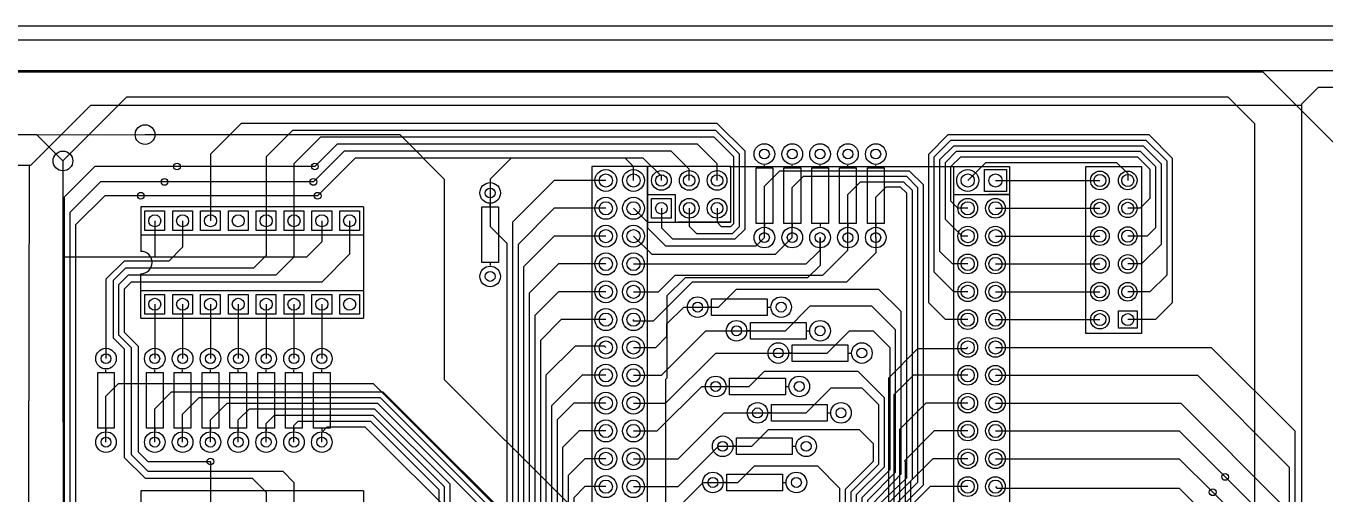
# Model space of a CAD drawing. Header units: millimetres. Extents: x 7 to 471, y -359 to -66.
# Drawn here: x 238.6 to 357.1, y -108.6 to -65.9 of the extents above; entities that cross this region are included whole.
import ezdxf

# ---------------------------------------------------------------- set-up
doc = ezdxf.new("R2010")
doc.units = ezdxf.units.MM

msp = doc.modelspace()

# ---------------------------------------------------------------- linework, layer by layer
for points in [[(7.11, -65.91), (471.11, -65.91)], [(165.99, -67.18), (238.88, -67.18)], [(238.88, -67.18), (413, -67.18)], [(354.97, -73.24), (354.97, -73.02), (356.49, -71.5), (415.54, -71.5), (415.54, -67.18), (412.68, -67.18)], [(154.18, -94.23), (154.18, -90.42), (157.73, -86.87), (166.37, -86.87), (171.07, -82.17), (171.07, -76.71), (171.32, -76.71), (177.93, -70.1), (351.41, -70.1), (359.28, -77.98), (359.28, -175.45)], [(163.2, -87), (166.12, -87), (170.81, -82.3), (170.81, -77.34), (178.18, -69.98), (411.35, -69.98)], [(238.89, -78.61), (239.01, -78.61), (244.48, -73.15), (354.97, -73.15)], [(241.94, -78.23), (247.78, -72.39), (348.23, -72.39), (350.65, -74.8), (350.65, -81.66), (350.65, -81.79), (350.65, -81.79), (350.65, -123.44)], [(354.97, -125.73), (354.97, -73.15)], [(163.2, -100.71), (163.32, -100.71), (178.05, -85.98), (178.05, -82.04), (178.44, -82.04), (184.66, -75.82), (239.52, -75.82), (241.94, -78.23)], [(176.66, -87.76), (178.18, -86.23), (178.18, -82.3), (184.53, -75.95), (249.43, -75.82)], [(249.43, -75.82), (272.67, -75.82), (276.73, -79.88), (276.73, -98.17), (287.91, -109.35), (287.91, -120.14), (298.58, -130.81), (327.02, -130.81)], [(296.54, -82.55), (296.54, -84.33), (297.56, -85.34), (303.28, -85.34), (304.17, -84.46), (304.17, -77.34), (301.62, -74.8), (258.19, -74.8), (255.4, -77.6), (255.4, -83.69)], [(299.08, -82.55), (299.08, -84.18), (299.74, -84.84), (303.02, -84.84), (303.66, -84.2), (303.66, -77.6), (301.5, -75.44), (262.89, -75.44), (260.48, -77.85), (260.48, -83.69)], [(324.49, -92.71), (322.45, -92.71), (320.93, -91.19), (320.93, -77.6), (322.71, -75.82), (341, -75.82), (343.15, -77.98), (343.15, -91.19), (341.63, -92.71), (339.09, -92.71)], [(301.62, -82.55), (301.62, -83.82), (302.01, -84.2), (302.89, -84.2), (303.15, -83.95), (303.15, -77.85), (301.37, -76.07), (265.43, -76.07), (263.02, -78.49), (263.02, -83.69)], [(301.62, -80.01), (301.62, -78.49), (299.85, -76.71), (266.95, -76.71), (264.92, -78.74)], [(324.49, -90.17), (323.22, -90.17), (321.44, -88.39), (321.44, -77.85), (322.96, -76.33), (340.74, -76.33), (342.65, -78.23), (342.65, -88.65), (341.12, -90.17), (339.09, -90.17)], [(324.49, -87.63), (323.09, -87.63), (321.95, -86.49), (321.95, -78.11), (323.22, -76.84), (340.49, -76.84), (342.14, -78.49), (342.14, -85.85), (340.36, -87.63), (339.09, -87.63)], [(299.08, -80.01), (299.08, -78.99), (297.43, -77.34), (267.59, -77.34), (264.79, -80.14)], [(296.54, -80.01), (296.54, -79.63), (294.89, -77.98), (268.6, -77.98), (265.18, -81.41)], [(294, -80.01), (294, -78.74), (293.24, -77.98), (282.83, -77.98), (280.92, -79.88), (280.92, -81.15)], [(324.49, -85.09), (323.98, -85.09), (322.45, -83.57), (322.45, -78.36), (323.47, -77.34), (340.23, -77.34), (341.63, -78.74), (341.63, -84.33), (340.87, -85.09), (339.09, -85.09)], [(324.49, -82.55), (323.6, -82.55), (322.96, -81.91), (322.96, -78.74), (323.85, -77.85), (339.98, -77.85), (341.12, -78.99), (341.12, -81.66), (340.23, -82.55), (339.09, -82.55)], [(143.89, -103.63), (164.72, -103.63), (180.98, -87.38), (180.98, -83.31), (185.67, -78.61), (238.86, -78.61)], [(238.76, -136.02), (238.89, -78.61)], [(241.94, -78.23), (241.94, -78.23), (242.06, -269.24)], [(252.35, -78.74), (244.86, -78.74), (242.06, -81.53), (242.06, -183.13), (244.35, -185.42), (248.79, -185.42)], [(264.92, -78.74), (252.35, -78.74)], [(302.89, -83.82), (302.89, -78.74), (295.27, -78.74), (295.27, -83.82), (302.89, -83.82), (298.03, -83.82)], [(302.74, -78.74), (323.22, -78.74)], [(305.18, -78.87), (305.94, -78.87)], [(305.18, -83.95), (305.18, -78.87)], [(305.94, -78.87), (305.94, -78.61)], [(305.94, -78.87), (306.71, -78.87)], [(305.94, -85.22), (305.94, -80.52), (307.34, -79.12), (319.15, -79.12), (320.42, -80.39), (320.42, -92.2)], [(306.71, -78.87), (306.71, -83.95)], [(307.72, -78.87), (308.48, -78.87)], [(307.72, -83.95), (307.72, -78.87)], [(308.48, -78.87), (308.48, -78.61)], [(308.48, -78.87), (309.25, -78.87)], [(309.25, -78.87), (309.25, -83.95)], [(310.26, -78.87), (311.02, -78.87)], [(310.26, -83.95), (310.26, -78.87)], [(311.02, -78.87), (311.02, -78.61)], [(311.02, -78.87), (311.78, -78.87)], [(311.78, -78.87), (311.78, -83.95)], [(312.8, -78.87), (313.56, -78.87)], [(312.8, -83.95), (312.8, -78.87)], [(313.56, -78.87), (313.56, -78.61)], [(313.56, -78.87), (314.32, -78.87)], [(314.32, -78.87), (314.32, -83.95)], [(315.34, -78.87), (316.1, -78.87)], [(315.34, -83.95), (315.34, -78.87)], [(316.1, -78.87), (316.1, -78.61)], [(316.1, -78.87), (316.86, -78.87)], [(316.86, -78.87), (316.86, -83.95)], [(323.22, -81.28), (323.22, -78.74), (328.29, -78.74), (328.29, -81.28), (326.39, -81.28)], [(324.49, -80.01), (326.14, -78.36), (338.07, -78.36), (339.09, -79.38), (339.09, -80.01)], [(251.21, -80.14), (245.36, -80.14), (242.57, -82.93), (242.57, -182.5), (244.6, -184.53), (246.13, -184.53)], [(264.79, -80.14), (251.21, -80.14)], [(291.47, -80.01), (286.77, -80.01), (282.96, -83.82), (282.96, -90.55)], [(308.48, -85.22), (308.48, -80.64), (309.5, -79.63), (318.9, -79.63), (319.91, -80.64), (319.91, -83.95)], [(313.56, -85.22), (313.56, -81.28), (314.71, -80.14), (318.64, -80.14), (319.41, -80.9), (319.41, -83.57)], [(316.1, -85.22), (316.1, -81.53), (317.05, -80.59), (318.34, -80.59), (318.9, -81.15), (318.9, -83.44)], [(327.02, -80.01), (336.55, -80.01)], [(249.05, -81.41), (245.75, -81.41), (243.08, -84.07), (243.08, -181.86), (244.98, -183.77), (253.87, -183.77), (255.4, -185.29), (255.4, -187.45)], [(265.18, -81.41), (249.05, -81.41)], [(280.92, -81.15), (280.92, -84.2), (282.45, -85.73), (282.45, -95.12)], [(295.27, -81.28), (297.81, -81.28), (297.81, -83.82)], [(323.22, -81.28), (326.39, -81.28)], [(269.37, -82.42), (249.05, -82.42)], [(249.05, -82.42), (249.05, -84.96)], [(269.37, -82.42), (269.37, -84.96)], [(280.16, -82.42), (280.92, -82.42)], [(280.16, -87.5), (280.16, -82.42)], [(280.92, -82.42), (280.92, -82.17)], [(280.92, -82.42), (281.69, -82.42)], [(281.69, -82.42), (281.69, -87.5)], [(291.47, -82.55), (286.77, -82.55), (283.46, -85.85), (283.46, -92.96)], [(294, -82.55), (295.27, -83.82), (295.27, -84.33), (296.93, -85.98), (303.15, -85.98)], [(327.02, -82.55), (336.55, -82.55)], [(265.56, -83.69), (265.56, -85.6), (264.16, -87), (241.94, -87)], [(252.86, -83.69), (252.86, -86.11), (251.59, -87.38), (247.52, -87.38), (245.87, -89.03), (245.87, -96.27)], [(268.1, -83.69), (268.1, -86.74), (265.56, -89.28), (248.16, -89.28), (247.52, -89.92), (247.52, -93.85), (248.79, -95.12), (248.79, -104.77), (249.68, -105.66), (255.4, -105.66)], [(250.32, -83.69), (250.32, -87)], [(263.02, -83.69), (263.02, -87), (261.37, -88.65), (255.4, -88.65)], [(260.48, -83.69), (260.48, -86.87), (259.33, -88.01), (255.76, -88.01)], [(305.94, -83.95), (305.18, -83.95)], [(305.94, -83.95), (305.94, -84.2)], [(306.71, -83.95), (305.94, -83.95)], [(308.48, -83.95), (307.72, -83.95)], [(308.48, -83.95), (308.48, -84.2)], [(309.25, -83.95), (308.48, -83.95)], [(311.02, -83.95), (310.26, -83.95)], [(311.02, -83.95), (311.02, -84.2)], [(311.78, -83.95), (311.02, -83.95)], [(313.56, -83.95), (312.8, -83.95)], [(313.56, -83.95), (313.56, -84.2)], [(314.32, -83.95), (313.56, -83.95)], [(318.9, -83.44), (318.9, -107.18), (316.36, -109.6), (316.36, -146.94), (315.34, -147.96), (315.34, -180.21), (318.52, -183.39), (339.22, -183.39), (347.98, -192.15), (347.98, -230.76), (340.11, -238.63), (330.58, -238.63), (329.56, -239.65), (329.56, -241.05)], [(316.1, -83.95), (315.34, -83.95)], [(319.41, -83.57), (319.41, -107.31), (316.86, -109.86), (316.86, -147.07), (315.85, -148.21), (315.85, -179.96), (318.77, -182.88), (339.47, -182.88), (348.49, -191.9), (348.49, -231.01), (340.36, -239.14), (337.19, -239.14), (336.68, -239.65), (336.68, -241.05)], [(316.1, -83.95), (316.1, -84.2)], [(316.86, -83.95), (316.1, -83.95)], [(319.91, -83.95), (319.91, -107.57), (317.37, -110.11), (317.37, -147.19), (316.36, -148.46), (316.36, -179.71), (319.02, -182.37), (339.73, -182.37), (349, -191.64), (349, -231.27), (343.79, -236.47), (343.79, -241.05)], [(249.05, -84.96), (269.37, -84.96)], [(249.05, -84.96), (249.05, -86.49)], [(269.37, -84.96), (269.37, -90.04)], [(291.47, -85.09), (286.77, -85.09), (283.97, -87.88), (283.97, -94.87)], [(294, -85.09), (295.66, -86.74), (306.96, -86.74), (308.48, -85.22)], [(316.1, -85.22), (316.1, -86.61), (313.44, -89.28), (299.34, -89.28), (295.78, -92.84), (294, -92.84), (294, -92.71)], [(311.02, -85.22), (311.02, -87.76), (309.88, -88.9), (298.7, -88.9), (297.05, -90.55), (297.05, -98.04), (296.93, -98.17), (296.93, -119.89), (311.78, -134.75), (311.78, -167.51)], [(303.15, -85.98), (305.18, -85.98), (305.94, -85.22)], [(310.77, -86.61), (311.02, -86.36), (311.02, -85.22)], [(312.67, -87.25), (313.56, -86.36), (313.56, -85.22)], [(327.02, -85.09), (336.55, -85.09)], [(280.92, -87.5), (280.16, -87.5)], [(280.92, -87.5), (280.92, -87.76)], [(281.69, -87.5), (280.92, -87.5)], [(291.47, -87.63), (287.15, -87.63), (284.48, -90.3), (284.48, -95.25)], [(294, -87.63), (309.75, -87.63), (310.77, -86.61)], [(294, -90.17), (296.29, -90.17), (297.81, -88.65), (311.28, -88.65), (312.67, -87.25)], [(327.02, -87.63), (336.55, -87.63)], [(256.16, -88.01), (247.65, -88.01), (246.51, -89.15), (246.51, -94.36), (247.52, -95.38), (247.52, -105.28), (249.43, -107.19), (259.21, -107.19), (260.48, -108.46), (260.48, -109.6)], [(255.4, -88.65), (247.9, -88.65), (247.01, -89.53), (247.01, -94.11), (248.16, -95.25), (248.16, -105.03), (249.68, -106.55), (262, -106.55), (263.02, -107.57), (263.02, -109.6)], [(249.05, -90.04), (249.05, -88.52)], [(249.05, -92.58), (249.05, -90.04)], [(249.05, -90.04), (269.37, -90.04)], [(269.37, -90.04), (269.37, -92.58)], [(299.85, -91.57), (301.75, -91.57), (303.4, -89.92), (316.36, -89.92), (318.39, -91.95), (318.39, -106.17)], [(282.96, -90.55), (282.96, -165.23), (286.64, -168.91), (297.49, -168.91)], [(291.47, -90.17), (287.15, -90.17), (284.99, -92.33), (284.99, -107.57)], [(301.12, -91.57), (301.12, -90.8)], [(301.12, -90.8), (306.2, -90.8)], [(306.2, -90.8), (306.2, -91.57)], [(327.02, -90.17), (336.55, -90.17)], [(250.32, -91.31), (250.32, -96.27)], [(252.86, -91.31), (252.86, -96.27)], [(255.4, -91.31), (255.4, -96.27)], [(257.94, -91.31), (257.94, -96.27)], [(260.48, -91.31), (260.48, -96.27)], [(263.02, -91.31), (263.02, -96.27)], [(265.56, -91.31), (265.56, -96.27)], [(294, -95.25), (296.04, -95.25), (297.05, -94.23), (297.05, -93.09), (298.58, -91.57), (299.85, -91.57)], [(301.12, -91.57), (300.86, -91.57)], [(301.12, -92.33), (301.12, -91.57)], [(306.2, -92.33), (301.12, -92.33)], [(303.4, -93.73), (307.85, -93.73), (310.13, -91.44), (315.72, -91.44), (317.88, -93.6), (317.88, -105.54)], [(306.2, -91.57), (306.45, -91.57)], [(306.2, -91.57), (306.2, -92.33)], [(320.42, -92.2), (320.42, -107.82), (317.88, -110.36), (317.88, -147.45), (316.86, -148.59), (316.86, -179.45), (319.33, -181.92), (319.39, -181.86), (339.98, -181.86), (349.5, -191.39), (349.5, -236.98), (350.9, -238.38), (350.9, -241.05)], [(249.05, -92.58), (269.37, -92.58)], [(283.46, -92.96), (283.46, -164.97), (286.89, -168.4), (299.47, -168.4), (300.1, -169.04), (300.1, -171.96)], [(291.47, -92.71), (287.4, -92.71), (285.5, -94.62), (285.5, -104.01)], [(304.67, -93.73), (304.67, -92.96)], [(304.67, -92.96), (309.75, -92.96)], [(309.75, -92.96), (309.75, -93.73)], [(327.02, -92.71), (336.55, -92.71)], [(294, -97.79), (296.54, -97.79), (300.61, -93.73), (303.4, -93.73)], [(304.67, -93.73), (304.42, -93.73)], [(304.67, -94.49), (304.67, -93.73)], [(309.75, -94.49), (304.67, -94.49)], [(307.21, -95.76), (311.66, -95.76), (313.69, -93.73), (315.85, -93.73), (317.37, -95.25), (317.37, -105.03)], [(309.75, -93.73), (310.01, -93.73)], [(309.75, -93.73), (309.75, -94.49)], [(282.45, -95.12), (282.45, -165.48), (286.38, -169.42), (293.75, -169.42), (295.53, -171.2), (295.53, -174.88), (298.07, -177.42), (335.15, -177.42), (350.39, -192.66), (350.39, -194.69)], [(283.97, -94.87), (283.97, -164.72), (287.15, -167.89), (300.48, -167.89), (303.4, -164.97), (303.4, -162.43), (303.78, -162.05), (305.05, -162.05)], [(284.48, -95.25), (284.48, -164.34), (287.53, -167.39), (300.23, -167.39), (302.89, -164.72), (302.89, -153.92), (304.17, -152.65), (307.59, -152.65)], [(291.47, -95.25), (291.34, -95.12), (288.67, -95.12), (286, -97.79), (286, -111.12)], [(294, -100.33), (296.93, -100.33), (301.5, -95.76), (307.21, -95.76)], [(308.48, -95.76), (308.23, -95.76)], [(308.48, -95.76), (308.48, -95)], [(308.48, -95), (313.56, -95)], [(308.48, -96.52), (308.48, -95.76)], [(313.56, -95), (313.56, -95.76)], [(313.56, -95.76), (313.82, -95.76)], [(313.56, -95.76), (313.56, -96.52)], [(324.49, -95.25), (324.36, -95.38), (319.91, -95.38), (317.25, -98.04), (317.25, -143.26), (322.2, -148.21), (332.23, -148.21), (342.14, -158.12)], [(327.02, -95.25), (346.71, -95.25), (354.33, -102.87), (354.33, -150.11), (355.73, -151.51), (355.73, -151.76)], [(313.56, -96.52), (308.48, -96.52)], [(245.11, -97.54), (245.87, -97.54)], [(245.11, -102.62), (245.11, -97.54)], [(245.87, -97.54), (245.87, -97.28)], [(245.87, -97.54), (246.63, -97.54)], [(246.63, -97.54), (246.63, -102.62)], [(249.55, -97.54), (250.32, -97.54)], [(249.55, -102.62), (249.55, -97.54)], [(250.32, -97.54), (250.32, -97.28)], [(250.32, -97.54), (251.08, -97.54)], [(251.08, -97.54), (251.08, -102.62)], [(252.09, -97.54), (252.86, -97.54)], [(252.09, -102.62), (252.09, -97.54)], [(252.86, -97.54), (252.86, -97.28)], [(252.86, -97.54), (253.62, -97.54)], [(253.62, -97.54), (253.62, -102.62)], [(254.63, -97.54), (255.4, -97.54)], [(254.63, -102.62), (254.63, -97.54)], [(255.4, -97.54), (255.4, -97.28)], [(255.4, -97.54), (256.16, -97.54)], [(256.16, -97.54), (256.16, -102.62)], [(257.18, -97.54), (257.94, -97.54)], [(257.18, -102.62), (257.18, -97.54)], [(257.94, -97.54), (257.94, -97.28)], [(257.94, -97.54), (258.7, -97.54)], [(258.7, -97.54), (258.7, -102.62)], [(259.72, -97.54), (260.48, -97.54)], [(259.72, -102.62), (259.72, -97.54)], [(260.48, -97.54), (260.48, -97.28)], [(260.48, -97.54), (261.24, -97.54)], [(261.24, -97.54), (261.24, -102.62)], [(262.25, -97.54), (263.02, -97.54)], [(262.25, -102.62), (262.25, -97.54)], [(263.02, -97.54), (263.02, -97.28)], [(263.02, -97.54), (263.78, -97.54)], [(263.78, -97.54), (263.78, -102.62)], [(264.79, -97.54), (265.56, -97.54)], [(264.79, -102.62), (264.79, -97.54)], [(265.56, -97.54), (265.56, -97.28)], [(265.56, -97.54), (266.32, -97.54)], [(266.32, -97.54), (266.32, -102.62)], [(291.47, -97.79), (289.31, -97.79), (286.51, -100.58), (286.51, -111.76)], [(301.5, -98.81), (304.55, -98.81), (305.94, -97.41), (314.45, -97.41), (316.86, -99.82), (316.86, -106.17), (314.32, -108.71), (314.32, -110.24)], [(302.77, -98.81), (302.77, -98.04)], [(302.77, -98.04), (307.85, -98.04)], [(307.85, -98.04), (307.85, -98.81)], [(324.49, -97.79), (319.53, -97.79), (317.75, -99.57), (317.75, -143), (322.45, -147.7), (332.49, -147.7), (340.61, -155.83)], [(327.02, -97.79), (345.44, -97.79), (353.82, -106.17), (353.82, -153.29), (352.81, -154.31), (351.16, -154.31)], [(245.87, -103.89), (245.87, -99.7), (247.01, -98.55), (270.26, -98.55), (282.19, -110.49), (282.19, -176.66), (295.78, -190.25), (317.5, -190.25), (320.29, -193.04), (320.29, -201.68), (322.33, -203.71)], [(250.32, -103.89), (250.32, -100.84), (251.84, -99.31), (271.14, -99.31), (285.5, -113.66), (285.5, -186.31), (289.56, -190.37), (289.94, -189.99), (290.58, -189.99)], [(294, -102.87), (296.16, -102.87), (300.23, -98.81), (301.5, -98.81)], [(302.77, -98.81), (302.51, -98.81)], [(302.77, -99.57), (302.77, -98.81)], [(305.31, -101.22), (309.75, -101.22), (312.04, -98.93), (314.83, -98.93), (316.36, -100.46), (316.36, -105.92), (313.82, -108.46), (313.82, -110.11)], [(307.85, -98.81), (308.1, -98.81)], [(307.85, -98.81), (307.85, -99.57)], [(252.86, -103.89), (252.86, -101.35), (254.38, -99.82), (270.89, -99.82), (284.99, -113.92), (284.99, -186.56), (289.56, -191.13), (307.47, -191.13), (309.63, -188.98)], [(255.4, -103.89), (255.4, -101.85), (256.92, -100.33), (270.64, -100.33), (284.48, -114.17), (284.48, -186.82), (289.31, -191.64), (310.13, -191.64), (312.29, -193.8), (312.29, -199.39), (314.07, -201.17), (315.34, -201.17)], [(291.47, -100.33), (288.54, -100.33), (287.02, -101.85), (287.02, -111.76)], [(307.85, -99.57), (302.77, -99.57)], [(306.58, -101.22), (306.58, -100.46)], [(306.58, -100.46), (311.66, -100.46)], [(311.66, -100.46), (311.66, -101.22)], [(324.49, -100.33), (320.68, -100.33), (318.26, -102.74), (318.26, -142.75), (322.71, -147.19), (332.74, -147.19), (339.6, -154.05)], [(327.02, -100.33), (343.92, -100.33), (353.31, -109.73), (353.31, -148.59), (352.68, -149.23), (351.16, -149.23)], [(257.94, -103.89), (257.94, -101.85), (258.95, -100.84), (270.38, -100.84), (277.24, -107.7), (277.24, -114.05), (277.5, -114.05), (277.5, -114.17)], [(260.48, -103.89), (260.48, -102.18), (261.24, -101.42), (270.2, -101.42), (276.73, -107.95), (276.73, -151.26), (278.76, -153.29), (279.65, -153.29)], [(294, -105.41), (298.07, -105.41), (302.26, -101.22), (305.31, -101.22)], [(306.58, -101.22), (306.32, -101.22)], [(306.58, -101.98), (306.58, -101.22)], [(311.66, -101.22), (311.91, -101.22)], [(311.66, -101.22), (311.66, -101.98)], [(245.87, -102.62), (245.11, -102.62)], [(245.87, -102.62), (245.87, -102.87)], [(246.63, -102.62), (245.87, -102.62)], [(250.32, -102.62), (249.55, -102.62)], [(250.32, -102.62), (250.32, -102.87)], [(251.08, -102.62), (250.32, -102.62)], [(252.86, -102.62), (252.09, -102.62)], [(252.86, -102.62), (252.86, -102.87)], [(253.62, -102.62), (252.86, -102.62)], [(255.4, -102.62), (254.63, -102.62)], [(255.4, -102.62), (255.4, -102.87)], [(256.16, -102.62), (255.4, -102.62)], [(257.94, -102.62), (257.18, -102.62)], [(257.94, -102.62), (257.94, -102.87)], [(258.7, -102.62), (257.94, -102.62)], [(260.48, -102.62), (259.72, -102.62)], [(260.48, -102.62), (260.48, -102.87)], [(261.24, -102.62), (260.48, -102.62)], [(263.02, -102.62), (262.25, -102.62)], [(263.02, -103.89), (263.02, -102.36), (263.4, -101.98), (270, -101.98), (276.23, -108.2), (276.23, -151.51), (283.97, -159.26), (283.97, -187.07), (289.05, -192.15), (301.37, -192.15), (305.44, -196.21), (305.44, -202.18), (306.96, -203.71), (308.23, -203.71)], [(263.02, -102.62), (263.02, -102.87)], [(263.78, -102.62), (263.02, -102.62)], [(265.56, -102.62), (264.79, -102.62)], [(265.56, -103.89), (265.56, -103), (266.06, -102.49), (269.49, -102.49), (278.26, -111.25), (278.26, -155.32), (278.76, -155.83)], [(265.56, -102.62), (265.56, -102.87)], [(266.32, -102.62), (265.56, -102.62)], [(291.47, -102.87), (289.05, -102.87), (287.53, -104.39), (287.53, -116.71)], [(302.13, -104.27), (304.8, -104.27), (306.32, -102.74), (314.58, -102.74), (315.85, -104.01), (315.85, -105.66), (313.31, -108.2), (313.31, -110.62)], [(311.66, -101.98), (306.58, -101.98)], [(321.44, -102.87), (318.72, -105.59), (318.77, -105.65), (318.77, -142.49), (322.96, -146.68), (332.99, -146.68), (341.3, -154.99), (342.57, -154.99), (343.79, -156.21), (343.79, -162.05), (346.2, -164.47), (346.2, -174.24), (348.61, -176.66), (351.16, -176.66)], [(324.49, -102.87), (321.44, -102.87)], [(327.02, -102.87), (343.79, -102.87), (347.98, -107.06)], [(285.5, -104.01), (285.5, -163.83), (288.04, -166.37), (299.72, -166.37), (301.88, -164.21), (301.88, -148.6), (301.88, -145.8)], [(294, -107.95), (298.07, -107.95), (301.75, -104.27), (302.13, -104.27)], [(303.4, -104.27), (303.15, -104.27)], [(303.4, -104.27), (303.4, -103.5)], [(303.4, -103.5), (308.48, -103.5)], [(303.4, -105.03), (303.4, -104.27)], [(308.48, -103.5), (308.48, -104.27)], [(308.48, -104.27), (308.74, -104.27)], [(308.48, -104.27), (308.48, -105.03)], [(291.47, -105.41), (289.56, -105.41), (288.04, -106.93), (288.04, -118.36)], [(308.48, -105.03), (303.4, -105.03)], [(317.37, -105.03), (317.37, -106.43), (314.83, -108.97), (314.83, -146.3), (313.82, -147.45), (313.82, -180.98), (317.75, -184.91), (338.46, -184.91), (346.46, -192.91), (346.46, -230), (339.34, -237.11), (309.75, -237.11), (308.23, -238.63), (308.23, -241.05)], [(324.49, -105.41), (321.31, -105.41), (319.28, -107.44), (319.28, -142.24), (323.22, -146.18), (333.25, -146.18), (340.11, -153.03)], [(327.02, -105.41), (343.79, -105.41), (346.84, -108.46)], [(255.4, -105.66), (255.4, -109.6)], [(301.24, -107.57), (303.53, -107.57), (305.05, -106.04), (310.77, -106.04), (312.8, -108.08), (312.8, -110.49)], [(317.88, -105.54), (317.88, -106.67), (315.34, -109.22), (315.34, -146.56), (314.32, -147.57), (314.32, -180.72), (318.01, -184.4), (338.71, -184.4), (346.96, -192.66), (346.96, -230.25), (339.6, -237.62), (316.61, -237.62), (315.34, -238.89), (315.34, -241.05)], [(318.39, -106.05), (318.39, -106.81), (315.85, -109.47), (315.85, -146.8), (314.83, -147.82), (314.83, -180.47), (318.26, -183.9), (338.96, -183.9), (347.47, -192.4), (347.47, -230.51), (339.85, -238.12), (323.72, -238.12), (322.45, -239.39), (322.45, -241.05)], [(284.99, -107.57), (284.99, -164.08), (287.78, -166.88), (299.97, -166.88), (302.39, -164.47), (302.39, -149.48), (303.53, -148.34), (305.05, -148.34)], [(294, -110.49), (297.43, -110.49), (300.35, -107.57), (301.24, -107.57)], [(302.51, -107.57), (302.26, -107.57)], [(302.51, -107.57), (302.51, -106.81)], [(302.51, -106.81), (307.59, -106.81)], [(302.51, -108.33), (302.51, -107.57)], [(307.59, -106.81), (307.59, -107.57)], [(307.59, -107.57), (307.85, -107.57)], [(307.59, -107.57), (307.59, -108.33)], [(347.98, -107.06), (354.33, -113.41), (354.33, -178.18), (353.31, -179.2), (351.16, -179.2)], [(269.37, -108.33), (249.05, -108.33)], [(249.05, -108.33), (249.05, -110.87)], [(269.37, -108.33), (269.37, -110.87)], [(291.47, -107.95), (289.56, -107.95), (288.54, -108.97), (288.54, -119.13)], [(307.59, -108.33), (302.51, -108.33)], [(324.49, -107.95), (321.06, -107.95), (318.39, -110.62), (318.39, -147.32)], [(327.02, -107.95), (327.15, -108.08), (343.79, -108.08), (348.36, -112.65), (348.36, -133.35), (336.8, -144.91), (336.8, -166.88), (335.92, -167.77), (335.92, -171.7)], [(346.84, -108.46), (353.82, -115.44), (353.82, -173.23), (352.93, -174.12), (351.16, -174.12)]]:
    msp.add_lwpolyline(points)
for points in [[(290.2, -119.38), (295.27, -119.38), (295.27, -78.74), (290.2, -78.74), (290.2, -119.38)], [(328.02, -81.01), (326.03, -81.01), (326.03, -79.01), (328.02, -79.01)], [(335.28, -93.98), (335.28, -78.74), (340.36, -78.74), (340.36, -93.98), (335.28, -93.98)], [(295.65, -81.65), (297.44, -81.65), (297.44, -83.45), (295.65, -83.45)], [(328.29, -132.08), (323.22, -132.08), (323.22, -81.28), (328.29, -81.28), (328.29, -132.08)], [(249.42, -82.79), (251.22, -82.79), (251.22, -84.59), (249.42, -84.59)], [(251.96, -82.79), (253.76, -82.79), (253.76, -84.59), (251.96, -84.59)], [(254.5, -82.79), (256.3, -82.79), (256.3, -84.59), (254.5, -84.59)], [(257.04, -82.79), (258.84, -82.79), (258.84, -84.59), (257.04, -84.59)], [(259.58, -82.79), (261.38, -82.79), (261.38, -84.59), (259.58, -84.59)], [(262.12, -82.79), (263.92, -82.79), (263.92, -84.59), (262.12, -84.59)], [(264.66, -82.79), (266.46, -82.79), (266.46, -84.59), (264.66, -84.59)], [(267.2, -82.79), (269, -82.79), (269, -84.59), (267.2, -84.59)], [(249.42, -90.41), (251.22, -90.41), (251.22, -92.21), (249.42, -92.21)], [(251.96, -90.41), (253.76, -90.41), (253.76, -92.21), (251.96, -92.21)], [(254.5, -90.41), (256.3, -90.41), (256.3, -92.21), (254.5, -92.21)], [(257.04, -90.41), (258.84, -90.41), (258.84, -92.21), (257.04, -92.21)], [(259.58, -90.41), (261.38, -90.41), (261.38, -92.21), (259.58, -92.21)], [(262.12, -90.41), (263.92, -90.41), (263.92, -92.21), (262.12, -92.21)], [(264.66, -90.41), (266.46, -90.41), (266.46, -92.21), (264.66, -92.21)], [(267.2, -90.41), (269, -90.41), (269, -92.21), (267.2, -92.21)], [(338.24, -93.5), (338.24, -91.92), (339.94, -91.92), (339.94, -93.5)]]:
    msp.add_lwpolyline(points, close=True)
for centre, radius in [((249.43, -75.82), 0.9), ((305.94, -77.6), 0.94), ((308.48, -77.6), 0.94), ((311.02, -77.6), 0.94), ((313.56, -77.6), 0.94), ((316.1, -77.6), 0.94), ((241.94, -78.23), 0.9), ((305.94, -77.6), 0.45), ((308.48, -77.6), 0.45), ((311.02, -77.6), 0.45), ((313.56, -77.6), 0.45), ((316.1, -77.6), 0.45), ((252.35, -78.74), 0.31), ((264.92, -78.74), 0.31), ((291.47, -80.01), 1), ((294, -80.01), 1), ((296.54, -80.01), 0.9), ((299.08, -80.01), 0.9), ((301.62, -80.01), 0.9), ((324.49, -80.01), 1), ((336.55, -80.01), 0.85), ((339.09, -80.01), 0.85), ((251.21, -80.14), 0.31), ((264.79, -80.14), 0.31), ((280.92, -81.15), 0.94), ((291.47, -80.01), 0.6), ((294, -80.01), 0.6), ((296.54, -80.01), 0.525), ((299.08, -80.01), 0.525), ((301.62, -80.01), 0.525), ((324.49, -80.01), 0.6), ((327.02, -80.01), 0.6), ((336.55, -80.01), 0.55), ((339.09, -80.01), 0.55), ((249.05, -81.41), 0.31), ((265.18, -81.41), 0.31), ((280.92, -81.15), 0.45), ((291.47, -82.55), 1), ((294, -82.55), 1), ((299.08, -82.55), 0.9), ((301.62, -82.55), 0.9), ((324.49, -82.55), 0.9), ((327.02, -82.55), 0.9), ((336.55, -82.55), 0.85), ((339.09, -82.55), 0.85), ((291.47, -82.55), 0.6), ((294, -82.55), 0.6), ((296.54, -82.55), 0.525), ((299.08, -82.55), 0.525), ((301.62, -82.55), 0.525), ((324.49, -82.55), 0.6), ((327.02, -82.55), 0.6), ((336.55, -82.55), 0.55), ((339.09, -82.55), 0.55), ((250.32, -83.69), 0.55), ((252.86, -83.69), 0.55), ((255.4, -83.69), 0.55), ((257.94, -83.69), 0.55), ((260.48, -83.69), 0.55), ((263.02, -83.69), 0.55), ((265.56, -83.69), 0.55), ((268.1, -83.69), 0.55), ((291.47, -85.09), 1), ((294, -85.09), 1), ((291.47, -85.09), 0.6), ((294, -85.09), 0.6), ((305.94, -85.22), 0.94), ((305.94, -85.22), 0.45), ((308.48, -85.22), 0.94), ((308.48, -85.22), 0.45), ((311.02, -85.22), 0.94), ((311.02, -85.22), 0.45), ((313.56, -85.22), 0.94), ((313.56, -85.22), 0.45), ((316.1, -85.22), 0.94), ((316.1, -85.22), 0.45), ((324.49, -85.09), 0.9), ((324.49, -85.09), 0.6), ((327.02, -85.09), 0.9), ((327.02, -85.09), 0.6), ((336.55, -85.09), 0.85), ((336.55, -85.09), 0.55), ((339.09, -85.09), 0.85), ((339.09, -85.09), 0.55), ((291.47, -87.63), 1), ((291.47, -87.63), 0.6), ((294, -87.63), 1), ((294, -87.63), 0.6), ((324.49, -87.63), 0.9), ((324.49, -87.63), 0.6), ((327.02, -87.63), 0.9), ((327.02, -87.63), 0.6), ((336.55, -87.63), 0.85), ((336.55, -87.63), 0.55), ((339.09, -87.63), 0.85), ((339.09, -87.63), 0.55), ((280.92, -88.77), 0.94), ((280.92, -88.77), 0.45), ((291.47, -90.17), 1), ((291.47, -90.17), 0.6), ((294, -90.17), 1), ((294, -90.17), 0.6), ((324.49, -90.17), 0.9), ((324.49, -90.17), 0.6), ((327.02, -90.17), 0.9), ((327.02, -90.17), 0.6), ((336.55, -90.17), 0.85), ((336.55, -90.17), 0.55), ((339.09, -90.17), 0.85), ((339.09, -90.17), 0.55), ((250.32, -91.31), 0.55), ((252.86, -91.31), 0.55), ((255.4, -91.31), 0.55), ((257.94, -91.31), 0.55), ((260.48, -91.31), 0.55), ((263.02, -91.31), 0.55), ((265.56, -91.31), 0.55), ((268.1, -91.31), 0.55), ((299.85, -91.57), 0.94), ((299.85, -91.57), 0.45), ((307.47, -91.57), 0.94), ((307.47, -91.57), 0.45), ((291.47, -92.71), 1), ((291.47, -92.71), 0.6), ((294, -92.71), 1), ((294, -92.71), 0.6), ((324.49, -92.71), 0.9), ((324.49, -92.71), 0.6), ((327.02, -92.71), 0.9), ((327.02, -92.71), 0.6), ((336.55, -92.71), 0.85), ((336.55, -92.71), 0.55), ((339.09, -92.71), 0.55), ((303.4, -93.73), 0.94), ((303.4, -93.73), 0.45), ((311.02, -93.73), 0.94), ((311.02, -93.73), 0.45), ((291.47, -95.25), 1), ((291.47, -95.25), 0.6), ((294, -95.25), 1), ((294, -95.25), 0.6), ((324.49, -95.25), 0.9), ((324.49, -95.25), 0.6), ((327.02, -95.25), 0.9), ((327.02, -95.25), 0.6), ((245.87, -96.27), 0.94), ((245.87, -96.27), 0.45), ((250.32, -96.27), 0.94), ((250.32, -96.27), 0.45), ((252.86, -96.27), 0.94), ((252.86, -96.27), 0.45), ((255.4, -96.27), 0.94), ((255.4, -96.27), 0.45), ((257.94, -96.27), 0.94), ((257.94, -96.27), 0.45), ((260.48, -96.27), 0.94), ((260.48, -96.27), 0.45), ((263.02, -96.27), 0.94), ((263.02, -96.27), 0.45), ((265.56, -96.27), 0.94), ((265.56, -96.27), 0.45), ((307.21, -95.76), 0.94), ((307.21, -95.76), 0.45), ((314.83, -95.76), 0.94), ((314.83, -95.76), 0.45), ((291.47, -97.79), 1), ((294, -97.79), 1), ((324.49, -97.79), 0.9), ((327.02, -97.79), 0.9), ((291.47, -97.79), 0.6), ((294, -97.79), 0.6), ((301.5, -98.81), 0.94), ((301.5, -98.81), 0.45), ((309.12, -98.81), 0.94), ((309.12, -98.81), 0.45), ((324.49, -97.79), 0.6), ((327.02, -97.79), 0.6), ((291.47, -100.33), 1), ((294, -100.33), 1), ((324.49, -100.33), 0.9), ((327.02, -100.33), 0.9), ((291.47, -100.33), 0.6), ((294, -100.33), 0.6), ((305.31, -101.22), 0.94), ((312.93, -101.22), 0.94), ((324.49, -100.33), 0.6), ((327.02, -100.33), 0.6), ((291.47, -102.87), 1), ((294, -102.87), 1), ((305.31, -101.22), 0.45), ((312.93, -101.22), 0.45), ((245.87, -103.89), 0.94), ((250.32, -103.89), 0.94), ((252.86, -103.89), 0.94), ((255.4, -103.89), 0.94), ((257.94, -103.89), 0.94), ((260.48, -103.89), 0.94), ((263.02, -103.89), 0.94), ((265.56, -103.89), 0.94), ((291.47, -102.87), 0.6), ((294, -102.87), 0.6), ((324.49, -102.87), 0.9), ((324.49, -102.87), 0.6), ((327.02, -102.87), 0.9), ((327.02, -102.87), 0.6), ((245.87, -103.89), 0.45), ((250.32, -103.89), 0.45), ((252.86, -103.89), 0.45), ((255.4, -103.89), 0.45), ((257.94, -103.89), 0.45), ((260.48, -103.89), 0.45), ((263.02, -103.89), 0.45), ((265.56, -103.89), 0.45), ((302.13, -104.27), 0.94), ((302.13, -104.27), 0.45), ((309.75, -104.27), 0.94), ((309.75, -104.27), 0.45), ((255.4, -105.66), 0.31), ((291.47, -105.41), 1), ((291.47, -105.41), 0.6), ((294, -105.41), 1), ((294, -105.41), 0.6), ((324.49, -105.41), 0.9), ((324.49, -105.41), 0.6), ((327.02, -105.41), 0.9), ((327.02, -105.41), 0.6), ((301.24, -107.57), 0.94), ((308.86, -107.57), 0.94), ((291.47, -107.95), 1), ((291.47, -107.95), 0.6), ((294, -107.95), 1), ((294, -107.95), 0.6), ((301.24, -107.57), 0.45), ((308.86, -107.57), 0.45), ((324.49, -107.95), 0.9), ((324.49, -107.95), 0.6), ((327.02, -107.95), 0.9), ((327.02, -107.95), 0.6), ((347.98, -107.06), 0.31), ((346.84, -108.46), 0.31)]:
    msp.add_circle(centre, radius)
msp.add_arc((249.05, -87.5), 1.02, 270, 90)

doc.saveas('drawing.dxf')
